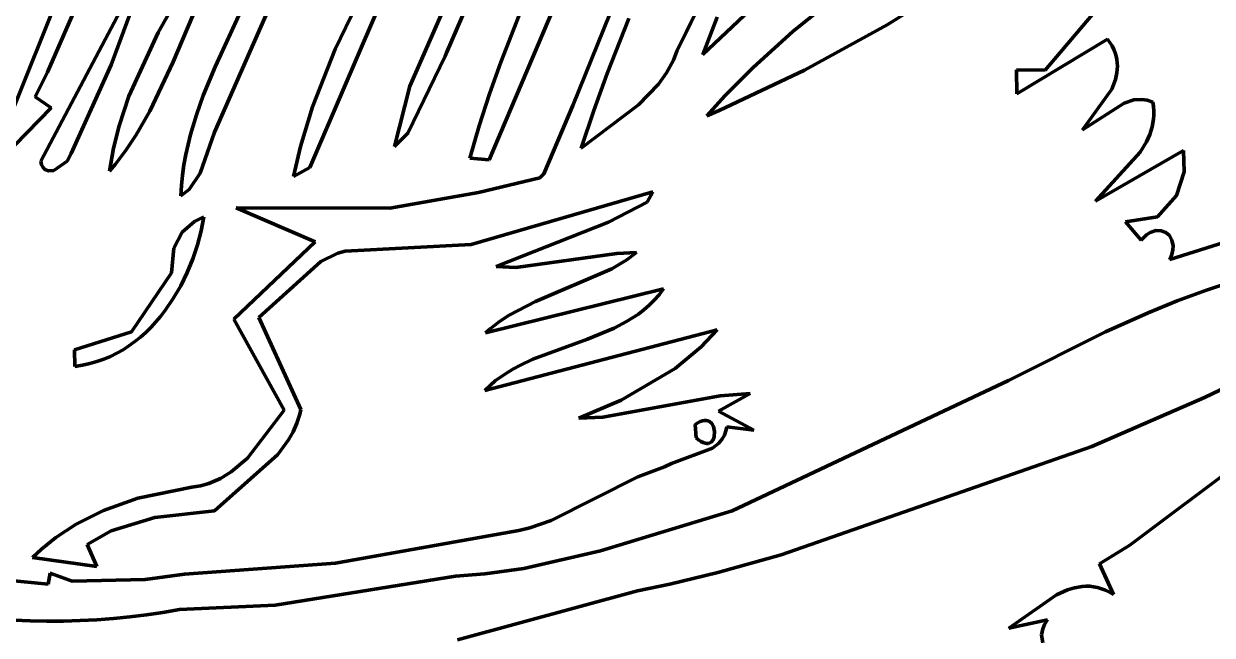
# Model space of a CAD drawing. Header units: millimetres. Extents: x 0 to 14.2, y 0 to 19.5.
# Drawn here: x 9.593 to 10.788, y 2.371 to 2.985 of the extents above; entities that cross this region are included whole.
import ezdxf

# ---------------------------------------------------------------- set-up
doc = ezdxf.new("R2010")
doc.units = ezdxf.units.MM
doc.layers.add('color#010101ff', color=7, linetype='CONTINUOUS', lineweight=100)
doc.layers.add('color#fdfdfdff', color=7, linetype='CONTINUOUS', lineweight=100)

msp = doc.modelspace()

# ---------------------------------------------------------------- linework, layer by layer
at = {"layer": 'color#010101ff'}
for p, q in [((10.25, 2.9579), (10.4334, 3.3328)), ((10.1464, 3.2514), (10.0183, 2.9562)), ((10.2294, 3.2449), (10.0613, 2.8485)), ((10.0383, 3.2078), (9.8809, 2.8407)), ((9.9816, 2.9226), (10.0965, 3.1852)), ((10.5656, 3.1379), (10.3665, 2.9777)), ((9.9063, 2.9598), (9.9786, 3.1095)), ((9.5808, 2.8946), (9.6524, 3.0739)), ((9.7973, 3.0732), (9.7434, 2.947)), ((9.7856, 2.9421), (9.8424, 3.0655)), ((9.7286, 2.9766), (9.7669, 3.0448)), ((10.4614, 2.9842), (10.5415, 3.0349)), ((9.6594, 3.0334), (9.6172, 2.9368)), ((9.8496, 3.023), (9.7851, 2.8762)), ((10.276, 2.9545), (10.3557, 3.0297)), ((9.6105, 2.8473), (9.7008, 3.0183)), ((9.7037, 3.0046), (9.6813, 2.9439)), ((10.673, 3.0009), (10.6202, 2.9386)), ((10.0729, 2.9468), (10.0914, 2.994)), ((10.1454, 2.9033), (10.1829, 2.9961)), ((10.2017, 2.9905), (10.1798, 2.9352)), ((10.2904, 2.992), (10.276, 2.9545)), ((9.699, 2.9124), (9.7286, 2.9766)), ((10.3665, 2.9777), (10.3267, 2.9415)), ((10.3783, 2.9386), (10.4614, 2.9842)), ((10.5918, 2.9148), (10.6828, 2.97)), ((10.6828, 2.97), (10.6853, 2.9665)), ((10.6853, 2.9665), (10.6874, 2.963)), ((9.8837, 2.9018), (9.9063, 2.9598)), ((10.0169, 2.9528), (9.9794, 2.8754)), ((10.0183, 2.9562), (10.0169, 2.9528)), ((10.2464, 2.9487), (10.25, 2.9579)), ((10.6874, 2.963), (10.6891, 2.9596)), ((10.6891, 2.9596), (10.6905, 2.9561)), ((10.6905, 2.9561), (10.6916, 2.9527)), ((10.6916, 2.9527), (10.6923, 2.9493)), ((9.6813, 2.9439), (9.6411, 2.855)), ((9.7434, 2.947), (9.72, 2.8974)), ((9.7738, 2.9132), (9.7856, 2.9421)), ((10.0616, 2.9149), (10.0729, 2.9468)), ((10.2396, 2.936), (10.2464, 2.9487)), ((10.3267, 2.9415), (10.2983, 2.9129)), ((10.6923, 2.9493), (10.6929, 2.9426)), ((10.6929, 2.9426), (10.6923, 2.9359)), ((9.6172, 2.9368), (9.6047, 2.9119)), ((10.1798, 2.9352), (10.1663, 2.898)), ((10.2313, 2.9245), (10.2396, 2.936)), ((10.2925, 2.8982), (10.3783, 2.9386)), ((10.6202, 2.9386), (10.5914, 2.9389)), ((10.5914, 2.9389), (10.5918, 2.9148)), ((10.6909, 2.9293), (10.6871, 2.9197)), ((10.6923, 2.9359), (10.6909, 2.9293)), ((9.9661, 2.8619), (9.9816, 2.9226)), ((10.2115, 2.9039), (10.2313, 2.9245)), ((10.6871, 2.9197), (10.6577, 2.8786)), ((9.6047, 2.9119), (9.6208, 2.9008)), ((9.6891, 2.8828), (9.699, 2.9124)), ((9.7669, 2.8937), (9.7738, 2.9132)), ((10.0512, 2.8827), (10.0616, 2.9149)), ((10.1538, 2.8603), (10.2115, 2.9039)), ((10.2983, 2.9129), (10.2801, 2.8929)), ((10.6577, 2.8786), (10.6995, 2.9055)), ((10.6995, 2.9055), (10.7094, 2.9088)), ((10.7094, 2.9088), (10.7173, 2.9093)), ((10.7173, 2.9093), (10.7228, 2.9084)), ((10.7228, 2.9084), (10.7284, 2.9066)), ((10.7284, 2.9066), (10.7291, 2.9021)), ((9.6208, 2.9008), (9.5842, 2.8633)), ((9.72, 2.8974), (9.7064, 2.8738)), ((9.761, 2.8739), (9.7669, 2.8937)), ((9.8716, 2.8621), (9.8837, 2.9018)), ((10.1161, 2.8345), (10.1454, 2.9033)), ((10.1663, 2.898), (10.1538, 2.8603)), ((10.2801, 2.8929), (10.2925, 2.8982)), ((10.7291, 2.9021), (10.7294, 2.8978)), ((10.7294, 2.8936), (10.7291, 2.8895)), ((10.7294, 2.8978), (10.7294, 2.8936)), ((9.6834, 2.8602), (9.6891, 2.8828)), ((10.0419, 2.8501), (10.0512, 2.8827)), ((10.7277, 2.8816), (10.7253, 2.874)), ((10.7291, 2.8895), (10.7277, 2.8816)), ((9.7064, 2.8738), (9.6963, 2.8587)), ((9.7585, 2.8639), (9.761, 2.8739)), ((9.7851, 2.8762), (9.7707, 2.8352)), ((9.9794, 2.8754), (9.9661, 2.8619)), ((10.7253, 2.874), (10.722, 2.8667)), ((9.6795, 2.8371), (9.6834, 2.8602)), ((9.6963, 2.8587), (9.6854, 2.8441)), ((9.7563, 2.8538), (9.7585, 2.8639)), ((9.8644, 2.8318), (9.8716, 2.8621)), ((10.6708, 2.8071), (10.7593, 2.858)), ((10.7156, 2.8564), (10.6708, 2.8071)), ((10.722, 2.8667), (10.7156, 2.8564)), ((10.7593, 2.858), (10.76, 2.8365)), ((9.6113, 2.8435), (9.6105, 2.8473)), ((9.637, 2.8473), (9.6236, 2.838)), ((9.6411, 2.855), (9.637, 2.8473)), ((9.6854, 2.8441), (9.6795, 2.8371)), ((9.7544, 2.8436), (9.7563, 2.8538)), ((10.0613, 2.8485), (10.0419, 2.8501)), ((9.6127, 2.8407), (9.6113, 2.8435)), ((9.6146, 2.8388), (9.6127, 2.8407)), ((9.6181, 2.8374), (9.6146, 2.8388)), ((9.6236, 2.838), (9.6181, 2.8374)), ((9.7518, 2.8228), (9.7529, 2.8333)), ((9.7529, 2.8333), (9.7544, 2.8436)), ((9.7707, 2.8352), (9.7595, 2.8187)), ((9.8809, 2.8407), (9.8644, 2.8318)), ((10.1123, 2.8303), (10.1161, 2.8345)), ((10.76, 2.8365), (10.7522, 2.8128)), ((9.7511, 2.8123), (9.7518, 2.8228)), ((10.0504, 2.8156), (10.1123, 2.8303)), ((9.7595, 2.8187), (9.7511, 2.8123)), ((9.9615, 2.8), (10.0504, 2.8156)), ((10.2257, 2.8165), (10.043, 2.7634)), ((10.2201, 2.806), (10.2257, 2.8165)), ((10.7522, 2.8128), (10.7331, 2.7913)), ((9.8864, 2.7661), (9.8068, 2.8002)), ((9.8068, 2.8002), (9.9615, 2.8)), ((10.1812, 2.7858), (10.2201, 2.806)), ((9.7527, 2.7759), (9.7651, 2.7867)), ((9.7651, 2.7867), (9.7745, 2.7912)), ((9.7745, 2.7912), (9.7717, 2.7771)), ((10.0682, 2.7413), (10.1812, 2.7858)), ((10.7331, 2.7913), (10.7011, 2.7863)), ((10.7011, 2.7863), (10.7168, 2.7679)), ((10.7456, 2.7484), (10.8607, 2.7845)), ((9.7443, 2.7598), (9.7527, 2.7759)), ((9.7717, 2.7771), (9.7679, 2.763)), ((10.7186, 2.7699), (10.7222, 2.7732)), ((10.7222, 2.7732), (10.7259, 2.7756)), ((10.7259, 2.7756), (10.7315, 2.7774)), ((10.7315, 2.7774), (10.7367, 2.7773)), ((10.7367, 2.7773), (10.7414, 2.7756)), ((10.7414, 2.7756), (10.7451, 2.7724)), ((10.7451, 2.7724), (10.7477, 2.7678)), ((9.7679, 2.763), (9.7632, 2.749)), ((9.8044, 2.6885), (9.8864, 2.7661)), ((10.043, 2.7634), (9.9165, 2.7569)), ((10.7168, 2.7679), (10.7186, 2.7699)), ((10.7477, 2.7678), (10.7489, 2.7622)), ((10.7489, 2.7622), (10.7487, 2.758)), ((9.742, 2.7351), (9.7443, 2.7598)), ((9.7632, 2.749), (9.7576, 2.7353)), ((9.9092, 2.7546), (9.892, 2.7465)), ((9.9165, 2.7569), (9.9092, 2.7546)), ((10.1896, 2.7545), (10.0879, 2.7404)), ((10.1845, 2.7389), (10.1997, 2.7481)), ((10.2093, 2.7553), (10.1896, 2.7545)), ((10.1997, 2.7481), (10.2093, 2.7553)), ((10.7476, 2.7533), (10.7456, 2.7484)), ((10.7487, 2.758), (10.7476, 2.7533)), ((9.892, 2.7465), (9.8296, 2.6901)), ((10.0879, 2.7404), (10.0682, 2.7413)), ((10.1078, 2.7061), (10.1845, 2.7389)), ((9.7016, 2.6758), (9.742, 2.7351)), ((9.7576, 2.7353), (9.7511, 2.7219)), ((10.8119, 2.7274), (10.7823, 2.7176)), ((9.7511, 2.7219), (9.7436, 2.7091)), ((10.2365, 2.7189), (10.0575, 2.6748)), ((10.2272, 2.7075), (10.232, 2.713)), ((10.232, 2.713), (10.2365, 2.7189)), ((10.7823, 2.7176), (10.7529, 2.7067)), ((9.7436, 2.7091), (9.7353, 2.6969)), ((10.0814, 2.6926), (10.1078, 2.7061)), ((10.2168, 2.6978), (10.2221, 2.7025)), ((10.2221, 2.7025), (10.2272, 2.7075)), ((10.7529, 2.7067), (10.7239, 2.6949)), ((9.7308, 2.6911), (9.7261, 2.6856)), ((9.7353, 2.6969), (9.7308, 2.6911)), ((9.8552, 2.5969), (9.8044, 2.6885)), ((9.8296, 2.6901), (9.8719, 2.5975)), ((10.0715, 2.6861), (10.0814, 2.6926)), ((10.1994, 2.6859), (10.2054, 2.6896)), ((10.2054, 2.6896), (10.2112, 2.6935)), ((10.2112, 2.6935), (10.2168, 2.6978)), ((10.7239, 2.6949), (10.6809, 2.6758)), ((9.7211, 2.6802), (9.716, 2.6751)), ((9.7261, 2.6856), (9.7211, 2.6802)), ((10.2903, 2.6778), (10.0568, 2.6168)), ((10.0575, 2.6748), (10.0621, 2.6788)), ((10.0621, 2.6788), (10.0715, 2.6861)), ((10.1602, 2.6684), (10.1868, 2.6793)), ((10.1868, 2.6793), (10.1994, 2.6859)), ((10.2745, 2.6607), (10.2903, 2.6778)), ((9.6443, 2.6575), (9.7016, 2.6758)), ((9.705, 2.6658), (9.6991, 2.6616)), ((9.7106, 2.6703), (9.705, 2.6658)), ((9.716, 2.6751), (9.7106, 2.6703)), ((10.1052, 2.6482), (10.1602, 2.6684)), ((10.6809, 2.6758), (10.5833, 2.6267)), ((9.6447, 2.6409), (9.6443, 2.6575)), ((9.6868, 2.6541), (9.6804, 2.6509)), ((9.6931, 2.6577), (9.6868, 2.6541)), ((9.6991, 2.6616), (9.6931, 2.6577)), ((10.2482, 2.6387), (10.2745, 2.6607)), ((9.6523, 2.6421), (9.6447, 2.6409)), ((9.6596, 2.6437), (9.6523, 2.6421)), ((9.6667, 2.6457), (9.6596, 2.6437)), ((9.6737, 2.6481), (9.6667, 2.6457)), ((9.6804, 2.6509), (9.6737, 2.6481)), ((10.0857, 2.6386), (10.0921, 2.642)), ((10.0921, 2.642), (10.1052, 2.6482)), ((10.7805, 2.6097), (10.855, 2.6457)), ((10.0677, 2.6266), (10.0735, 2.6309)), ((10.0735, 2.6309), (10.0795, 2.6349)), ((10.0795, 2.6349), (10.0857, 2.6386)), ((10.1939, 2.6071), (10.2482, 2.6387)), ((10.0568, 2.6168), (10.0621, 2.6219)), ((10.0621, 2.6219), (10.0677, 2.6266)), ((10.5833, 2.6267), (10.3055, 2.4958)), ((10.1515, 2.5889), (10.1939, 2.6071)), ((10.2935, 2.6114), (10.1755, 2.5899)), ((10.2917, 2.5961), (10.3235, 2.6137)), ((10.3235, 2.6137), (10.2935, 2.6114)), ((10.667, 2.5604), (10.7805, 2.6097)), ((9.8184, 2.5487), (9.8552, 2.5969)), ((9.8708, 2.5928), (9.8679, 2.5838)), ((9.8719, 2.5975), (9.8708, 2.5928)), ((10.3273, 2.5768), (10.2917, 2.5961)), ((9.8679, 2.5838), (9.8642, 2.5753)), ((10.1755, 2.5899), (10.1515, 2.5889)), ((10.2684, 2.5824), (10.271, 2.5842)), ((10.2693, 2.5691), (10.2684, 2.5824)), ((10.271, 2.5842), (10.2734, 2.5855)), ((10.2734, 2.5855), (10.2756, 2.5863)), ((10.2756, 2.5863), (10.2776, 2.5867)), ((10.2776, 2.5867), (10.2795, 2.5867)), ((10.2795, 2.5867), (10.2812, 2.5863)), ((10.2812, 2.5863), (10.2826, 2.5856)), ((10.2826, 2.5856), (10.2851, 2.5835)), ((10.2851, 2.5835), (10.2868, 2.5806)), ((9.8642, 2.5753), (9.8596, 2.5672)), ((10.2718, 2.567), (10.2693, 2.5691)), ((10.2875, 2.5702), (10.2863, 2.5671)), ((10.2868, 2.5806), (10.2879, 2.5754)), ((10.2879, 2.5754), (10.2875, 2.5702)), ((10.2952, 2.5673), (10.2978, 2.5719)), ((10.2978, 2.5719), (10.2996, 2.5773)), ((10.2996, 2.5773), (10.3002, 2.5803)), ((10.3002, 2.5803), (10.3273, 2.5768)), ((9.8596, 2.5672), (9.8486, 2.5524)), ((10.2445, 2.5434), (10.2859, 2.5586)), ((10.2741, 2.5654), (10.2718, 2.567)), ((10.2763, 2.5643), (10.2741, 2.5654)), ((10.2783, 2.5637), (10.2763, 2.5643)), ((10.28, 2.5634), (10.2783, 2.5637)), ((10.2817, 2.5636), (10.28, 2.5634)), ((10.2831, 2.5641), (10.2817, 2.5636)), ((10.2843, 2.5648), (10.2831, 2.5641)), ((10.2863, 2.5671), (10.2843, 2.5648)), ((10.2859, 2.5586), (10.2919, 2.5634)), ((10.2919, 2.5634), (10.2952, 2.5673)), ((10.3548, 2.4514), (10.667, 2.5604)), ((9.8486, 2.5524), (9.785, 2.4957)), ((9.802, 2.535), (9.8184, 2.5487)), ((10.8204, 2.5476), (10.7054, 2.4613)), ((9.791, 2.5284), (9.802, 2.535)), ((10.2107, 2.5299), (10.2375, 2.54)), ((10.2375, 2.54), (10.2445, 2.5434)), ((9.7709, 2.521), (9.7793, 2.5234)), ((9.7793, 2.5234), (9.791, 2.5284)), ((10.1237, 2.4861), (10.2107, 2.5299)), ((9.7081, 2.5085), (9.7622, 2.5196)), ((9.7622, 2.5196), (9.7709, 2.521)), ((9.6734, 2.4961), (9.7081, 2.5085)), ((9.646, 2.4824), (9.6734, 2.4961)), ((9.7252, 2.489), (9.6813, 2.4755)), ((9.785, 2.4957), (9.7252, 2.489)), ((10.1021, 2.4787), (10.1237, 2.4861)), ((10.3055, 2.4958), (10.173, 2.4556)), ((9.6256, 2.469), (9.646, 2.4824)), ((9.6813, 2.4755), (9.6569, 2.462)), ((9.9068, 2.4431), (10.0852, 2.4751)), ((10.0852, 2.4751), (10.0909, 2.4761)), ((10.0909, 2.4761), (10.1021, 2.4787)), ((9.6112, 2.4574), (9.6256, 2.469)), ((9.6569, 2.462), (9.6668, 2.4397)), ((9.6022, 2.449), (9.6112, 2.4574)), ((10.173, 2.4556), (10.0961, 2.4379)), ((10.2911, 2.4337), (10.3548, 2.4514)), ((10.7054, 2.4613), (10.6747, 2.4424)), ((9.4253, 2.441), (9.6178, 2.4222)), ((9.6668, 2.4397), (9.6022, 2.449)), ((9.7549, 2.432), (9.9068, 2.4431)), ((10.0961, 2.4379), (10.057, 2.4323)), ((10.6747, 2.4424), (10.6889, 2.4116)), ((9.6178, 2.4222), (9.6198, 2.4331)), ((9.6198, 2.4331), (9.642, 2.4252)), ((9.642, 2.4252), (9.7155, 2.4266)), ((9.7155, 2.4266), (9.7549, 2.432)), ((10.0273, 2.43), (9.8462, 2.4009)), ((10.057, 2.4323), (10.0273, 2.43)), ((10.2429, 2.422), (10.2911, 2.4337)), ((10.0294, 2.366), (10.2105, 2.4152)), ((10.2105, 2.4152), (10.2429, 2.422)), ((10.6425, 2.4162), (10.6316, 2.4112)), ((10.6498, 2.4185), (10.6425, 2.4162)), ((10.6573, 2.4198), (10.6498, 2.4185)), ((10.6611, 2.42), (10.6573, 2.4198)), ((10.665, 2.4199), (10.6611, 2.42)), ((10.6688, 2.4195), (10.665, 2.4199)), ((10.6728, 2.4187), (10.6688, 2.4195)), ((10.6767, 2.4175), (10.6728, 2.4187)), ((10.6807, 2.416), (10.6767, 2.4175)), ((10.6848, 2.414), (10.6807, 2.416)), ((10.6889, 2.4116), (10.6848, 2.414)), ((10.6316, 2.4112), (10.5838, 2.3779)), ((9.7167, 2.3912), (9.7, 2.3892)), ((9.7333, 2.3937), (9.7167, 2.3912)), ((9.7498, 2.3966), (9.7333, 2.3937)), ((9.8462, 2.4009), (9.7498, 2.3966)), ((9.5999, 2.3853), (9.5832, 2.3859)), ((9.6166, 2.385), (9.5999, 2.3853)), ((9.6333, 2.385), (9.6166, 2.385)), ((9.65, 2.3855), (9.6333, 2.385)), ((9.6667, 2.3863), (9.65, 2.3855)), ((9.6834, 2.3875), (9.6667, 2.3863)), ((9.7, 2.3892), (9.6834, 2.3875)), ((10.5838, 2.3779), (10.6225, 2.3861)), ((10.6196, 2.3816), (10.6177, 2.3773)), ((10.6225, 2.3861), (10.6196, 2.3816)), ((10.6177, 2.3773), (10.6166, 2.3711)), ((10.6166, 2.3711), (10.6178, 2.3632))]:
    msp.add_line(p, q, dxfattribs=at)
at = {"layer": 'color#fdfdfdff'}
for p, q in [((10.4334, 3.3328), (10.25, 2.9579)), ((10.0183, 2.9562), (10.1464, 3.2514)), ((10.0613, 2.8485), (10.2294, 3.2449)), ((9.8809, 2.8407), (10.0383, 3.2078)), ((10.0965, 3.1852), (9.9816, 2.9226)), ((10.3665, 2.9777), (10.5656, 3.1379)), ((9.9786, 3.1095), (9.9063, 2.9598)), ((9.6524, 3.0739), (9.5808, 2.8946)), ((9.7434, 2.947), (9.7973, 3.0732)), ((9.8424, 3.0655), (9.7856, 2.9421)), ((9.7669, 3.0448), (9.7286, 2.9766)), ((10.5415, 3.0349), (10.4614, 2.9842)), ((9.6172, 2.9368), (9.6594, 3.0334)), ((9.7851, 2.8762), (9.8496, 3.023)), ((10.3557, 3.0297), (10.276, 2.9545)), ((9.7008, 3.0183), (9.6105, 2.8473)), ((9.6813, 2.9439), (9.7037, 3.0046)), ((10.6202, 2.9386), (10.673, 3.0009)), ((10.0914, 2.994), (10.0729, 2.9468)), ((10.1829, 2.9961), (10.1454, 2.9033)), ((10.1798, 2.9352), (10.2017, 2.9905)), ((10.276, 2.9545), (10.2904, 2.992)), ((9.7286, 2.9766), (9.699, 2.9124)), ((10.3267, 2.9415), (10.3665, 2.9777)), ((10.4614, 2.9842), (10.3783, 2.9386)), ((10.6828, 2.97), (10.5918, 2.9148)), ((10.6853, 2.9665), (10.6828, 2.97)), ((10.6874, 2.963), (10.6853, 2.9665)), ((9.9063, 2.9598), (9.8837, 2.9018)), ((9.9794, 2.8754), (10.0169, 2.9528)), ((10.0169, 2.9528), (10.0183, 2.9562)), ((10.25, 2.9579), (10.2464, 2.9487)), ((10.6891, 2.9596), (10.6874, 2.963)), ((10.6905, 2.9561), (10.6891, 2.9596)), ((10.6916, 2.9527), (10.6905, 2.9561)), ((10.6923, 2.9493), (10.6916, 2.9527)), ((9.6411, 2.855), (9.6813, 2.9439)), ((9.72, 2.8974), (9.7434, 2.947)), ((9.7856, 2.9421), (9.7738, 2.9132)), ((10.0729, 2.9468), (10.0616, 2.9149)), ((10.2464, 2.9487), (10.2396, 2.936)), ((10.2983, 2.9129), (10.3267, 2.9415)), ((10.6929, 2.9426), (10.6923, 2.9493)), ((10.6923, 2.9359), (10.6929, 2.9426)), ((9.6047, 2.9119), (9.6172, 2.9368)), ((10.1663, 2.898), (10.1798, 2.9352)), ((10.2396, 2.936), (10.2313, 2.9245)), ((10.3783, 2.9386), (10.2925, 2.8982)), ((10.5918, 2.9148), (10.5914, 2.9389)), ((10.5914, 2.9389), (10.6202, 2.9386)), ((10.6871, 2.9197), (10.6909, 2.9293)), ((10.6909, 2.9293), (10.6923, 2.9359)), ((9.9816, 2.9226), (9.9661, 2.8619)), ((10.2313, 2.9245), (10.2115, 2.9039)), ((10.6577, 2.8786), (10.6871, 2.9197)), ((9.6208, 2.9008), (9.6047, 2.9119)), ((9.699, 2.9124), (9.6891, 2.8828)), ((9.7738, 2.9132), (9.7669, 2.8937)), ((10.0616, 2.9149), (10.0512, 2.8827)), ((10.2115, 2.9039), (10.1538, 2.8603)), ((10.2801, 2.8929), (10.2983, 2.9129)), ((10.6995, 2.9055), (10.6577, 2.8786)), ((10.7094, 2.9088), (10.6995, 2.9055)), ((10.7173, 2.9093), (10.7094, 2.9088)), ((10.7228, 2.9084), (10.7173, 2.9093)), ((10.7284, 2.9066), (10.7228, 2.9084)), ((10.7291, 2.9021), (10.7284, 2.9066)), ((9.5842, 2.8633), (9.6208, 2.9008)), ((9.7064, 2.8738), (9.72, 2.8974)), ((9.7669, 2.8937), (9.761, 2.8739)), ((9.8837, 2.9018), (9.8716, 2.8621)), ((10.1454, 2.9033), (10.1161, 2.8345)), ((10.1538, 2.8603), (10.1663, 2.898)), ((10.2925, 2.8982), (10.2801, 2.8929)), ((10.7294, 2.8978), (10.7291, 2.9021)), ((10.7291, 2.8895), (10.7294, 2.8936)), ((10.7294, 2.8936), (10.7294, 2.8978)), ((9.6891, 2.8828), (9.6834, 2.8602)), ((10.0512, 2.8827), (10.0419, 2.8501)), ((10.7253, 2.874), (10.7277, 2.8816)), ((10.7277, 2.8816), (10.7291, 2.8895)), ((9.6963, 2.8587), (9.7064, 2.8738)), ((9.761, 2.8739), (9.7585, 2.8639)), ((9.7707, 2.8352), (9.7851, 2.8762)), ((9.9661, 2.8619), (9.9794, 2.8754)), ((10.722, 2.8667), (10.7253, 2.874)), ((9.6834, 2.8602), (9.6795, 2.8371)), ((9.6854, 2.8441), (9.6963, 2.8587)), ((9.7585, 2.8639), (9.7563, 2.8538)), ((9.8716, 2.8621), (9.8644, 2.8318)), ((10.7593, 2.858), (10.6708, 2.8071)), ((10.6708, 2.8071), (10.7156, 2.8564)), ((10.7156, 2.8564), (10.722, 2.8667)), ((10.76, 2.8365), (10.7593, 2.858)), ((9.6105, 2.8473), (9.6113, 2.8435)), ((9.6236, 2.838), (9.637, 2.8473)), ((9.637, 2.8473), (9.6411, 2.855)), ((9.6795, 2.8371), (9.6854, 2.8441)), ((9.7563, 2.8538), (9.7544, 2.8436)), ((10.0419, 2.8501), (10.0613, 2.8485)), ((9.6113, 2.8435), (9.6127, 2.8407)), ((9.6127, 2.8407), (9.6146, 2.8388)), ((9.6146, 2.8388), (9.6181, 2.8374)), ((9.6181, 2.8374), (9.6236, 2.838)), ((9.7529, 2.8333), (9.7518, 2.8228)), ((9.7544, 2.8436), (9.7529, 2.8333)), ((9.7595, 2.8187), (9.7707, 2.8352)), ((9.8644, 2.8318), (9.8809, 2.8407)), ((10.1161, 2.8345), (10.1123, 2.8303)), ((10.7522, 2.8128), (10.76, 2.8365)), ((9.7518, 2.8228), (9.7511, 2.8123)), ((10.1123, 2.8303), (10.0504, 2.8156)), ((9.7511, 2.8123), (9.7595, 2.8187)), ((10.0504, 2.8156), (9.9615, 2.8)), ((10.043, 2.7634), (10.2257, 2.8165)), ((10.2257, 2.8165), (10.2201, 2.806)), ((10.7331, 2.7913), (10.7522, 2.8128)), ((9.9615, 2.8), (9.8068, 2.8002)), ((9.8068, 2.8002), (9.8864, 2.7661)), ((10.2201, 2.806), (10.1812, 2.7858)), ((9.7651, 2.7867), (9.7527, 2.7759)), ((9.7745, 2.7912), (9.7651, 2.7867)), ((9.7717, 2.7771), (9.7745, 2.7912)), ((10.1812, 2.7858), (10.0682, 2.7413)), ((10.7011, 2.7863), (10.7331, 2.7913)), ((10.7168, 2.7679), (10.7011, 2.7863)), ((10.8607, 2.7845), (10.7456, 2.7484)), ((9.7527, 2.7759), (9.7443, 2.7598)), ((9.7679, 2.763), (9.7717, 2.7771)), ((10.7222, 2.7732), (10.7186, 2.7699)), ((10.7259, 2.7756), (10.7222, 2.7732)), ((10.7315, 2.7774), (10.7259, 2.7756)), ((10.7367, 2.7773), (10.7315, 2.7774)), ((10.7414, 2.7756), (10.7367, 2.7773)), ((10.7451, 2.7724), (10.7414, 2.7756)), ((10.7477, 2.7678), (10.7451, 2.7724)), ((9.7632, 2.749), (9.7679, 2.763)), ((9.8864, 2.7661), (9.8044, 2.6885)), ((9.9165, 2.7569), (10.043, 2.7634)), ((10.7186, 2.7699), (10.7168, 2.7679)), ((10.7489, 2.7622), (10.7477, 2.7678)), ((10.7487, 2.758), (10.7489, 2.7622)), ((9.7443, 2.7598), (9.742, 2.7351)), ((9.7576, 2.7353), (9.7632, 2.749)), ((9.892, 2.7465), (9.9092, 2.7546)), ((9.9092, 2.7546), (9.9165, 2.7569)), ((10.0879, 2.7404), (10.1896, 2.7545)), ((10.1997, 2.7481), (10.1845, 2.7389)), ((10.1896, 2.7545), (10.2093, 2.7553)), ((10.2093, 2.7553), (10.1997, 2.7481)), ((10.7456, 2.7484), (10.7476, 2.7533)), ((10.7476, 2.7533), (10.7487, 2.758)), ((9.8296, 2.6901), (9.892, 2.7465)), ((10.0682, 2.7413), (10.0879, 2.7404)), ((10.1845, 2.7389), (10.1078, 2.7061)), ((9.742, 2.7351), (9.7016, 2.6758)), ((9.7511, 2.7219), (9.7576, 2.7353)), ((10.7823, 2.7176), (10.8119, 2.7274)), ((9.7436, 2.7091), (9.7511, 2.7219)), ((10.0575, 2.6748), (10.2365, 2.7189)), ((10.232, 2.713), (10.2272, 2.7075)), ((10.2365, 2.7189), (10.232, 2.713)), ((10.7529, 2.7067), (10.7823, 2.7176)), ((9.7353, 2.6969), (9.7436, 2.7091)), ((10.1078, 2.7061), (10.0814, 2.6926)), ((10.2221, 2.7025), (10.2168, 2.6978)), ((10.2272, 2.7075), (10.2221, 2.7025)), ((10.7239, 2.6949), (10.7529, 2.7067)), ((9.7261, 2.6856), (9.7308, 2.6911)), ((9.7308, 2.6911), (9.7353, 2.6969)), ((9.8044, 2.6885), (9.8552, 2.5969)), ((9.8719, 2.5975), (9.8296, 2.6901)), ((10.0814, 2.6926), (10.0715, 2.6861)), ((10.2054, 2.6896), (10.1994, 2.6859)), ((10.2112, 2.6935), (10.2054, 2.6896)), ((10.2168, 2.6978), (10.2112, 2.6935)), ((10.6809, 2.6758), (10.7239, 2.6949)), ((9.716, 2.6751), (9.7211, 2.6802)), ((9.7211, 2.6802), (9.7261, 2.6856)), ((10.0568, 2.6168), (10.2903, 2.6778)), ((10.0621, 2.6788), (10.0575, 2.6748)), ((10.0715, 2.6861), (10.0621, 2.6788)), ((10.1868, 2.6793), (10.1602, 2.6684)), ((10.1994, 2.6859), (10.1868, 2.6793)), ((10.2903, 2.6778), (10.2745, 2.6607)), ((9.7016, 2.6758), (9.6443, 2.6575)), ((9.6991, 2.6616), (9.705, 2.6658)), ((9.705, 2.6658), (9.7106, 2.6703)), ((9.7106, 2.6703), (9.716, 2.6751)), ((10.1602, 2.6684), (10.1052, 2.6482)), ((10.5833, 2.6267), (10.6809, 2.6758)), ((9.6443, 2.6575), (9.6447, 2.6409)), ((9.6804, 2.6509), (9.6868, 2.6541)), ((9.6868, 2.6541), (9.6931, 2.6577)), ((9.6931, 2.6577), (9.6991, 2.6616)), ((10.2745, 2.6607), (10.2482, 2.6387)), ((9.6447, 2.6409), (9.6523, 2.6421)), ((9.6523, 2.6421), (9.6596, 2.6437)), ((9.6596, 2.6437), (9.6667, 2.6457)), ((9.6667, 2.6457), (9.6737, 2.6481)), ((9.6737, 2.6481), (9.6804, 2.6509)), ((10.0921, 2.642), (10.0857, 2.6386)), ((10.1052, 2.6482), (10.0921, 2.642)), ((10.855, 2.6457), (10.7805, 2.6097)), ((10.0735, 2.6309), (10.0677, 2.6266)), ((10.0795, 2.6349), (10.0735, 2.6309)), ((10.0857, 2.6386), (10.0795, 2.6349)), ((10.2482, 2.6387), (10.1939, 2.6071)), ((10.0621, 2.6219), (10.0568, 2.6168)), ((10.0677, 2.6266), (10.0621, 2.6219)), ((10.3055, 2.4958), (10.5833, 2.6267)), ((10.1939, 2.6071), (10.1515, 2.5889)), ((10.1755, 2.5899), (10.2935, 2.6114)), ((10.3235, 2.6137), (10.2917, 2.5961)), ((10.2935, 2.6114), (10.3235, 2.6137)), ((10.7805, 2.6097), (10.667, 2.5604)), ((9.8552, 2.5969), (9.8184, 2.5487)), ((9.8679, 2.5838), (9.8708, 2.5928)), ((9.8708, 2.5928), (9.8719, 2.5975)), ((10.2917, 2.5961), (10.3273, 2.5768)), ((9.8642, 2.5753), (9.8679, 2.5838)), ((10.1515, 2.5889), (10.1755, 2.5899)), ((10.271, 2.5842), (10.2684, 2.5824)), ((10.2684, 2.5824), (10.2693, 2.5691)), ((10.2734, 2.5855), (10.271, 2.5842)), ((10.2756, 2.5863), (10.2734, 2.5855)), ((10.2776, 2.5867), (10.2756, 2.5863)), ((10.2795, 2.5867), (10.2776, 2.5867)), ((10.2812, 2.5863), (10.2795, 2.5867)), ((10.2826, 2.5856), (10.2812, 2.5863)), ((10.2851, 2.5835), (10.2826, 2.5856)), ((10.2868, 2.5806), (10.2851, 2.5835)), ((9.8596, 2.5672), (9.8642, 2.5753)), ((10.2693, 2.5691), (10.2718, 2.567)), ((10.2863, 2.5671), (10.2875, 2.5702)), ((10.2879, 2.5754), (10.2868, 2.5806)), ((10.2875, 2.5702), (10.2879, 2.5754)), ((10.2978, 2.5719), (10.2952, 2.5673)), ((10.2996, 2.5773), (10.2978, 2.5719)), ((10.3002, 2.5803), (10.2996, 2.5773)), ((10.3273, 2.5768), (10.3002, 2.5803)), ((9.8486, 2.5524), (9.8596, 2.5672)), ((10.2859, 2.5586), (10.2445, 2.5434)), ((10.2718, 2.567), (10.2741, 2.5654)), ((10.2741, 2.5654), (10.2763, 2.5643)), ((10.2763, 2.5643), (10.2783, 2.5637)), ((10.2783, 2.5637), (10.28, 2.5634)), ((10.28, 2.5634), (10.2817, 2.5636)), ((10.2817, 2.5636), (10.2831, 2.5641)), ((10.2831, 2.5641), (10.2843, 2.5648)), ((10.2843, 2.5648), (10.2863, 2.5671)), ((10.2919, 2.5634), (10.2859, 2.5586)), ((10.2952, 2.5673), (10.2919, 2.5634)), ((10.667, 2.5604), (10.3548, 2.4514)), ((9.785, 2.4957), (9.8486, 2.5524)), ((9.8184, 2.5487), (9.802, 2.535)), ((10.7054, 2.4613), (10.8204, 2.5476)), ((9.802, 2.535), (9.791, 2.5284)), ((10.2375, 2.54), (10.2107, 2.5299)), ((10.2445, 2.5434), (10.2375, 2.54)), ((9.7793, 2.5234), (9.7709, 2.521)), ((9.791, 2.5284), (9.7793, 2.5234)), ((10.2107, 2.5299), (10.1237, 2.4861)), ((9.7622, 2.5196), (9.7081, 2.5085)), ((9.7709, 2.521), (9.7622, 2.5196)), ((9.7081, 2.5085), (9.6734, 2.4961)), ((9.6734, 2.4961), (9.646, 2.4824)), ((9.6813, 2.4755), (9.7252, 2.489)), ((9.7252, 2.489), (9.785, 2.4957)), ((10.1237, 2.4861), (10.1021, 2.4787)), ((10.173, 2.4556), (10.3055, 2.4958)), ((9.646, 2.4824), (9.6256, 2.469)), ((9.6569, 2.462), (9.6813, 2.4755)), ((10.0852, 2.4751), (9.9068, 2.4431)), ((10.0909, 2.4761), (10.0852, 2.4751)), ((10.1021, 2.4787), (10.0909, 2.4761)), ((9.6256, 2.469), (9.6112, 2.4574)), ((9.6668, 2.4397), (9.6569, 2.462)), ((9.6112, 2.4574), (9.6022, 2.449)), ((10.0961, 2.4379), (10.173, 2.4556)), ((10.3548, 2.4514), (10.2911, 2.4337)), ((10.6747, 2.4424), (10.7054, 2.4613)), ((9.6178, 2.4222), (9.4253, 2.441)), ((9.6022, 2.449), (9.6668, 2.4397)), ((9.9068, 2.4431), (9.7549, 2.432)), ((10.057, 2.4323), (10.0961, 2.4379)), ((10.6889, 2.4116), (10.6747, 2.4424)), ((9.6198, 2.4331), (9.6178, 2.4222)), ((9.642, 2.4252), (9.6198, 2.4331)), ((9.7155, 2.4266), (9.642, 2.4252)), ((9.7549, 2.432), (9.7155, 2.4266)), ((9.8462, 2.4009), (10.0273, 2.43)), ((10.0273, 2.43), (10.057, 2.4323)), ((10.2911, 2.4337), (10.2429, 2.422)), ((10.2105, 2.4152), (10.0294, 2.366)), ((10.2429, 2.422), (10.2105, 2.4152)), ((10.6316, 2.4112), (10.6425, 2.4162)), ((10.6425, 2.4162), (10.6498, 2.4185)), ((10.6498, 2.4185), (10.6573, 2.4198)), ((10.6573, 2.4198), (10.6611, 2.42)), ((10.6611, 2.42), (10.665, 2.4199)), ((10.665, 2.4199), (10.6688, 2.4195)), ((10.6688, 2.4195), (10.6728, 2.4187)), ((10.6728, 2.4187), (10.6767, 2.4175)), ((10.6767, 2.4175), (10.6807, 2.416)), ((10.6807, 2.416), (10.6848, 2.414)), ((10.6848, 2.414), (10.6889, 2.4116)), ((10.5838, 2.3779), (10.6316, 2.4112)), ((9.7, 2.3892), (9.7167, 2.3912)), ((9.7167, 2.3912), (9.7333, 2.3937)), ((9.7333, 2.3937), (9.7498, 2.3966)), ((9.7498, 2.3966), (9.8462, 2.4009)), ((9.5832, 2.3859), (9.5999, 2.3853)), ((9.5999, 2.3853), (9.6166, 2.385)), ((9.6166, 2.385), (9.6333, 2.385)), ((9.6333, 2.385), (9.65, 2.3855)), ((9.65, 2.3855), (9.6667, 2.3863)), ((9.6667, 2.3863), (9.6834, 2.3875)), ((9.6834, 2.3875), (9.7, 2.3892)), ((10.6225, 2.3861), (10.5838, 2.3779)), ((10.6177, 2.3773), (10.6196, 2.3816)), ((10.6196, 2.3816), (10.6225, 2.3861)), ((10.6166, 2.3711), (10.6177, 2.3773)), ((10.6178, 2.3632), (10.6166, 2.3711))]:
    msp.add_line(p, q, dxfattribs=at)

doc.saveas('drawing.dxf')
